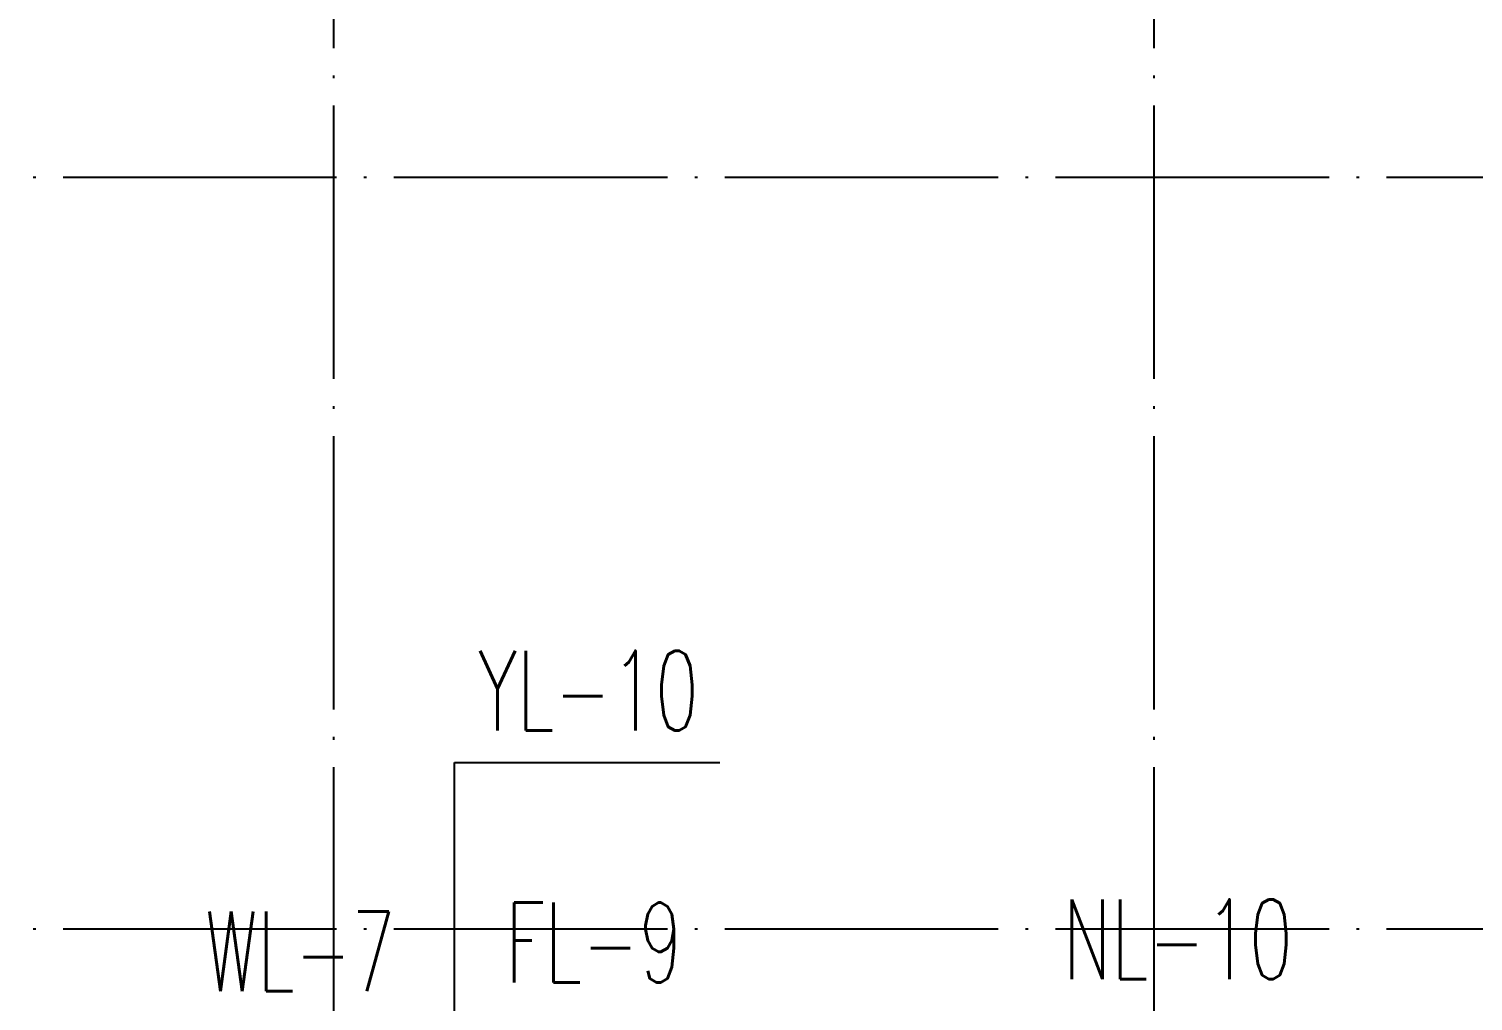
# Model space of a CAD drawing. Extents: x 27938 to 1507990, y 110129 to 923079.
# Drawn here: x 1244094 to 1247264, y 591566 to 593700 of the extents above; entities that cross this region are included whole.
import ezdxf

# ---------------------------------------------------------------- set-up
doc = ezdxf.new("R2010")
doc.units = 0
doc.header["$LTSCALE"] = 1000
doc.header["$MEASUREMENT"] = 0
doc.linetypes.add('DOTE', pattern=[2.4200000000000004, 2, -0.2, 0.02, -0.2])
for name, color, linetype in [('----建筑底图', 8, 'Continuous'), ('DIM_凝结', 150, 'Continuous'), ('DIM_废水', 31, 'Continuous'), ('DIM_污水', 2, 'Continuous'), ('DIM_雨水', 4, 'Continuous'), ('DOTE', 1, 'Continuous')]:
    doc.layers.add(name, color=color, linetype=linetype)
doc.styles.add('_TWT_SERIAL', font='SIMPLEX', dxfattribs={"width": 0.8, "height": 3.5, "bigfont": 'HZTXT'})

# ---------------------------------------------------------------- blocks, each defined once
blk = doc.blocks.new('A$C149A4CC3')
at = {"layer": 'DOTE', "color": 169, "linetype": 'DOTE', "ltscale": 0.3}
for p, q in [((18500.00000030769, -19410.08434694167), (18499.99999972212, -11458.04734790955)), ((20300.00000039814, -19410.08434694167), (20300.00000039814, -11458.04734790955)), ((25039.89799962282, -13160.08434790955), (-25818.76699962281, -13160.08434790955)), ((25039.89799962282, -14810.08434770699), (-25818.76699962281, -14810.08434770699))]:
    blk.add_line(p, q, dxfattribs=at)

msp = doc.modelspace()

# ---------------------------------------------------------------- block references
at = {"layer": '----建筑底图'}
msp.add_blockref('A$C149A4CC3', (1226263.606702472, 606534.0600115282), dxfattribs=at)

# ---------------------------------------------------------------- next in the draw order: linework, layer by layer
at = {"layer": 'DIM_雨水'}
for p, q in [((1245028.603836753, 590388.9752524275), (1245028.603836753, 592090.1840938115)), ((1245028.603836753, 592090.1840938115), (1245610.635420947, 592090.1840938115))]:
    msp.add_line(p, q, dxfattribs=at)

# ---------------------------------------------------------------- next in the draw order: texts
at = {"layer": 'DIM_凝结', "color": 7, "style": '_TWT_SERIAL', "width": 0.6400000000000001}
msp.add_text('NL-10', height=175, dxfattribs=at).set_placement((1246364.014459686, 591614.4650938115))
at = {"layer": 'DIM_废水', "color": 7, "style": '_TWT_SERIAL', "width": 0.6400000000000001}
msp.add_text('FL-9', height=175, dxfattribs=at).set_placement((1245140.34025171, 591607.3510938116))
at = {"layer": 'DIM_污水', "color": 7, "style": '_TWT_SERIAL', "width": 0.6400000000000001}
msp.add_text('WL-7', height=175, dxfattribs=at).set_placement((1244481.029206355, 591587.8590938116))
at = {"layer": 'DIM_雨水', "color": 7, "style": '_TWT_SERIAL', "width": 0.6400000000000001}
msp.add_text('YL-10', height=175, dxfattribs=at).set_placement((1245079.635420947, 592160.1840938115))

doc.saveas('drawing.dxf')
